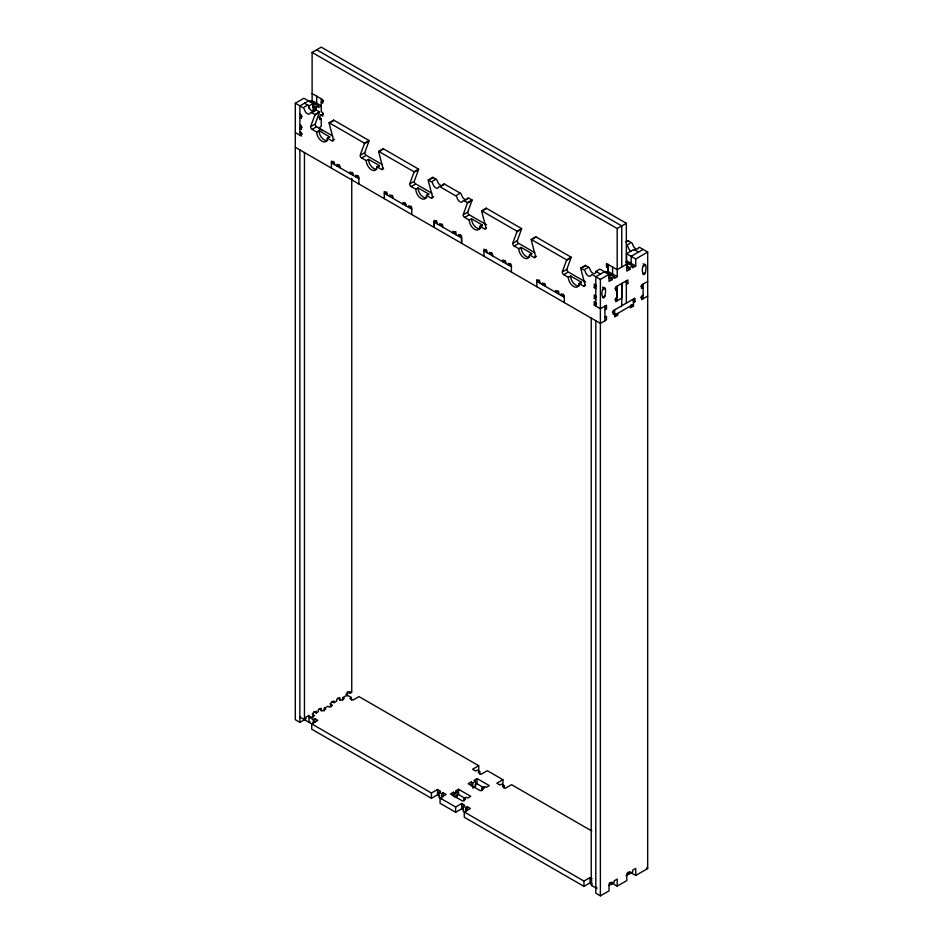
<?xml version="1.0" encoding="UTF-8"?>
<svg xmlns="http://www.w3.org/2000/svg" width="943" height="943" viewBox="0 0 943 943"><rect width="100%" height="100%" fill="white"/><g stroke="black" fill="none" stroke-linecap="round" stroke-linejoin="round"><path stroke-width="1.41" d="M436.562 220.721L434.122 222.124L434.122 227.404L434.122 220.367L437.163 222.124L437.163 223.892M608.035 271.938L608.035 267.906L606.502 267.022L606.502 263.51L617.182 269.663L628.097 263.368M617.182 286.106L617.182 300.782L614.812 299.414M621.767 305.78L621.767 283.466L621.767 298.141L615.661 301.666L615.661 298.141L617.182 297.257L617.182 289.631L614.895 288.31M621.767 267.022L621.767 225.931L316.683 49.79M626.341 303.139L626.341 280.825M626.341 264.382L626.341 223.291L321.257 47.15L312.109 52.431L312.109 100.583L321.257 105.864L318.215 107.62L318.215 105.864L309.056 100.583M304.247 107.078L307.677 105.086A2.157 1.249 60 0 1 308.903 106.512L309.54 108.268A4.314 2.487 60 0 0 314.432 111.097L315.08 110.072A2.157 1.249 60 0 1 316.306 110.072L319.524 111.934L314.95 114.575A2.169 1.249 60 0 1 314.879 115.034L310.589 126.727A2.157 1.249 60 0 0 312.109 129.38L316.683 132.02A7.556 4.361 60 0 0 322.023 141.261A7.556 4.361 60 0 0 327.362 138.185L329.649 136.865L318.97 130.7L316.683 132.02M311.155 126.397L315.162 124.087L319.453 112.394A2.169 1.249 60 0 0 319.524 111.934M327.362 138.185L331.936 140.825A2.157 1.249 60 0 0 333.468 139.941L329.166 123.285A2.169 1.249 60 0 1 329.107 122.743L333.681 120.103L369.067 140.542L364.493 143.183A2.157 1.249 60 0 1 364.434 143.642L360.132 155.336A2.157 1.249 60 0 0 361.664 157.988L366.238 160.628A7.556 4.361 60 0 0 371.577 169.87A7.556 4.361 60 0 0 376.917 166.793L379.204 165.473L368.524 159.308L366.238 160.628M360.709 155.006L364.717 152.695L369.008 141.002A2.157 1.249 60 0 0 369.067 140.542M376.917 166.793L381.491 169.434A2.157 1.249 60 0 0 383.011 168.549L378.721 151.894A2.169 1.249 60 0 1 378.662 151.352L383.235 148.711L418.621 169.139L414.048 171.791A2.169 1.249 60 0 1 413.977 172.251L409.686 183.944A2.157 1.249 60 0 0 411.207 186.584L415.792 189.237A7.556 4.361 60 0 0 421.12 198.478A7.556 4.361 60 0 0 426.46 195.401L428.747 194.069L418.079 187.905L415.792 189.237M410.252 183.614L414.26 181.304L418.562 169.61A2.169 1.249 60 0 0 418.621 169.139M442.762 185.182L443.41 184.168A2.157 1.249 60 0 1 444.624 184.156L460.219 193.162A2.157 1.249 60 0 1 461.433 194.576L462.082 196.344A4.314 2.487 60 0 0 466.974 199.162L467.622 198.148A2.157 1.249 60 0 1 468.848 198.136L472.066 199.999L467.48 202.639A2.169 1.249 60 0 1 467.422 203.11L463.119 214.804A2.157 1.249 60 0 0 464.651 217.444L469.225 220.084A7.556 4.361 60 0 0 474.565 229.326A7.556 4.361 60 0 0 479.904 226.249L482.191 224.929L471.512 218.764L469.225 220.084M463.697 214.474L467.704 212.163L471.995 200.47A2.169 1.249 60 0 0 472.066 199.999M479.904 226.249L484.478 228.89A2.157 1.249 60 0 0 486.01 228.006L481.708 211.362A2.169 1.249 60 0 1 481.649 210.819L486.223 208.167L521.609 228.607L517.035 231.247A2.169 1.249 60 0 1 516.976 231.719L512.674 243.412A2.157 1.249 60 0 0 514.194 246.052L518.78 248.693A7.556 4.361 60 0 0 524.119 257.934A7.556 4.361 60 0 0 529.459 254.858L531.746 253.537L521.066 247.372L518.78 248.693M513.251 243.082L517.247 240.771L521.55 229.066A2.169 1.249 60 0 0 521.609 228.607M529.459 254.858L534.033 257.498A2.157 1.249 60 0 0 535.553 256.614L531.263 239.958A2.169 1.249 60 0 1 531.192 239.428L535.765 236.776L571.163 257.215L566.59 259.855A2.169 1.249 60 0 1 566.519 260.327L562.228 272.02A2.157 1.249 60 0 0 563.749 274.661L568.323 277.301A7.556 4.361 60 0 0 573.662 286.542A7.556 4.361 60 0 0 579.002 283.466L581.289 282.146L570.609 275.981L568.323 277.301M562.794 271.69L566.802 269.368L571.093 257.675A2.169 1.249 60 0 0 571.163 257.215M604.982 271.431L614.141 276.712L614.141 278.48L617.182 276.712L617.182 228.571L626.341 223.291M310.082 721.749L309.033 722.362L309.033 715.313L305.98 717.069L305.98 718.837L299.886 722.362L295.3 719.709L295.3 103.235L303.952 98.237L313.1 103.53L313.1 110.567L316.153 108.81L316.153 107.054L318.215 105.864M308.526 100.889L299.886 105.875L299.886 135.226L302.326 133.823M310.07 101.75L312.109 100.583M304.459 103.235L309.08 105.852L313.1 103.53M314.656 104.39L316.683 103.223L316.683 96.174M323.543 101.019L321.257 102.339L322.789 103.223L322.789 99.699L312.109 93.534M302.173 116.295L299.886 117.616L301.406 118.5L301.406 114.975L299.886 114.091M295.3 103.235L303.104 107.738A2.157 1.249 60 0 1 304.318 109.152L304.966 110.92A4.314 2.487 60 0 0 309.858 113.738L310.506 112.712A2.157 1.249 60 0 1 311.732 112.712L315.162 110.732M314.879 115.034L318.31 113.054M323.296 114.079L319.736 116.142L319.736 119.655L321.257 118.783L321.257 126.409L319.736 127.293L319.736 129.639M302.173 127.164L299.886 128.484L301.406 129.356L301.406 125.843L299.886 124.959M312.109 129.38L316.117 127.057M331.453 121.965L333.751 120.645A2.169 1.249 60 0 1 333.681 120.103M332.514 140.495L334.517 139.34M364.434 143.642L367.864 141.662M333.857 161.406L331.417 162.821L358.87 178.675M339.291 164.73L337.005 166.051L337.005 164.294L340.046 166.051L340.046 167.819M361.664 157.988L365.66 155.666M379.864 151.234L382.151 149.913M352.505 172.369L350.218 173.689L350.218 171.921L353.271 173.689L353.271 175.445M358.104 175.598L355.817 176.919L355.817 175.15L358.859 176.919L358.859 183.968M382.068 169.103L383.589 168.219M413.977 172.251L417.419 170.27M386.736 191.936L384.296 193.35L411.761 209.205M392.17 195.26L389.883 196.58L389.883 194.824L392.936 196.58L392.936 198.348M411.207 186.584L415.215 184.274M426.46 195.401L431.045 198.042A2.157 1.249 60 0 0 432.566 197.158L428.275 180.502A2.169 1.249 60 0 1 428.205 179.96L432.778 177.319L435.996 179.182A2.157 1.249 60 0 1 437.222 180.596L437.87 182.364A4.314 2.487 60 0 0 442.078 185.559M429.419 179.842L432.849 177.862M432.566 181.162L435.996 179.182M405.384 202.898L403.097 204.218L403.097 202.462L406.15 204.218L406.15 205.975M441.194 186.136L444.624 184.156M410.983 206.128L408.696 207.448L408.696 205.68L411.749 207.448L411.749 214.497M431.611 197.712L433.615 196.557M456.777 195.142L460.219 193.162M428.205 179.96L431.423 181.822A2.157 1.249 60 0 1 432.648 183.237L433.285 185.005A4.314 2.487 60 0 0 438.189 187.822L438.825 186.808A2.157 1.249 60 0 1 440.051 186.797L455.634 195.802A2.157 1.249 60 0 1 456.86 197.217L457.508 198.985A4.314 2.487 60 0 0 462.4 201.802L463.048 200.788A2.157 1.249 60 0 1 464.262 200.776L467.704 198.796M467.422 203.11L470.852 201.13M441.996 224.033L439.709 225.353L439.709 223.597L442.762 225.353L442.762 227.11M464.651 217.444L468.659 215.134M482.851 210.69L485.138 209.37M460.809 234.89L458.522 236.221L458.522 234.453L461.575 236.221L461.575 243.259L461.575 237.978L434.122 222.124M485.056 228.56L486.199 227.9M486.399 249.482L483.959 250.885L511.412 266.739M516.976 231.719L520.406 229.727M491.822 252.807L489.535 254.127L489.535 252.359L492.588 254.127L492.588 255.883M514.194 246.052L518.202 243.742M532.406 239.298L534.693 237.978M505.047 260.433L502.76 261.753L502.76 259.997L505.813 261.753L505.813 263.521M510.646 263.663L508.348 264.983L508.348 263.227L511.401 264.983L511.401 272.032M534.598 257.168L536.319 256.178M566.519 260.327L569.949 258.335M539.278 280.012L536.838 281.415L564.291 297.269M544.712 283.336L542.414 284.656L542.414 282.888L545.467 284.656L545.467 286.413M563.749 274.661L567.757 272.35M579.002 283.466L583.576 286.106A2.157 1.249 60 0 0 585.108 285.222L580.805 268.566A2.169 1.249 60 0 1 580.747 268.024L585.32 265.384L588.538 267.246A2.157 1.249 60 0 1 589.764 268.661L590.401 270.429A4.314 2.487 60 0 0 595.304 273.258L595.941 272.232A2.157 1.249 60 0 1 597.167 272.232M625.763 242.033L628.05 240.713L631.268 242.575A2.157 1.249 60 0 1 632.494 243.989L633.142 245.758A4.314 2.487 60 0 0 638.034 248.587L638.682 247.561A2.157 1.249 60 0 1 639.896 247.549L647.676 252.064L647.676 868.55L635.723 875.446L630.007 872.145M583.092 267.246L585.379 265.926A2.169 1.249 60 0 1 585.32 265.384M585.108 269.226L588.538 267.246M630.124 243.235L626.694 245.215A2.157 1.249 60 0 1 627.92 246.63L628.568 248.398A4.314 2.487 60 0 0 631.008 251.227M626.565 253.679L635.723 258.971L635.723 266.009L626.565 260.728L626.565 253.679L633.991 249.4L638.564 252.04M606.502 267.022L608.801 265.702M563.525 294.192L561.238 295.513L561.238 293.756L564.279 295.513L564.279 302.562M604.451 271.737L595.811 276.723L595.811 306.086M643.114 249.412L631.15 256.319L631.15 263.368L629.111 264.547M605.995 272.598L608.035 271.431L617.182 276.712M584.153 285.776L585.297 285.116M580.747 268.024L583.965 269.887A2.157 1.249 60 0 1 585.19 271.301L585.827 273.069A4.314 2.487 60 0 0 590.719 275.898L591.367 274.873A2.157 1.249 60 0 1 592.593 274.873L600.385 279.364L609.025 274.378L609.025 281.427L612.078 279.658L612.078 277.902L608.648 275.922M635.723 258.971L647.676 252.064M610.581 275.25L612.608 274.071L612.608 267.022M595.811 284.951L594.279 284.067L594.279 287.591L596.565 286.271M612.078 277.902L614.141 276.712M626.447 265.643L629.877 267.623L632.67 266.009L632.67 267.777L635.723 266.009M629.877 267.623L629.877 269.392L626.824 271.148L626.824 264.099M602.671 289.796L604.958 288.464L602.518 287.061M643.114 266.445L645.401 265.113L643.114 263.792M595.811 295.807L594.279 294.923L594.279 298.448L596.565 297.128M602.671 297.128L604.958 295.807C607.893 281.45 599.347 289.018 602.671 297.128A1.615 0.931 -60 0 0 603.815 297.788A1.615 0.931 -60 0 0 604.958 295.807M643.114 273.776L645.401 272.456C648.289 258.111 639.778 265.702 643.091 273.788A1.615 0.931 -60 0 0 644.234 274.448A1.615 0.931 -60 0 0 645.377 272.468M617.182 289.631L615.661 290.515L615.661 286.99L627.861 279.941L627.861 283.466L626.341 284.35M595.811 302.562L594.279 301.677L594.279 305.202L596.565 303.882M647.7 281.415L641.57 284.951L641.57 288.464L643.091 287.591L640.804 286.271M604.958 309.61L606.49 308.726L606.49 305.202L600.385 308.726L594.279 305.202M604.958 317.237L606.49 316.353L606.49 319.877L600.385 323.402L295.3 147.273M643.091 295.218L641.57 296.102L641.57 299.626L647.7 296.09M633.448 302.55L634.969 301.677L634.969 298.153L613.103 310.777L613.103 314.29L614.636 313.418L612.349 312.098M614.636 315.174L633.448 304.318M617.689 313.418L617.689 315.174L614.636 316.942L614.636 309.893M633.448 299.025L633.448 306.074L630.395 307.842L630.395 306.074M347.165 693.294L350.218 691.537L350.218 693.294L347.932 691.973M313.866 711.647L316.153 712.967L318.215 711.776L318.215 710.02L321.257 708.252L321.257 711.069M324.309 710.892L324.309 708.252L327.846 706.213L329.378 707.097L332.419 705.329L329.979 703.926M331.665 701.368L333.952 702.688L336.745 701.073L336.745 699.317L339.798 697.549L339.798 700.366M342.851 700.189L342.851 697.549L347.165 695.062M350.218 693.294L351.751 692.41L351.751 178.286M312.192 714.193L314.632 715.607L311.579 717.364L310.047 716.491L309.033 717.069L313.253 719.509L314.785 718.625L317.826 720.393L311.732 723.918L311.732 729.198L431.423 798.297L437.528 794.784L439.556 795.951M351.385 700.13L351.385 697.49L349.865 698.374L352.918 700.13L359.012 696.606L478.714 765.716L478.714 770.997M299.886 717.069L431.423 793.016L437.528 789.491L440.57 791.26L439.049 792.132L439.049 797.424M478.714 765.716L472.608 769.24L475.661 770.997L477.182 770.125L479.716 771.574L479.716 774.227M439.049 792.132L441.572 793.593L443.104 792.709L446.157 794.477L440.051 798.002L440.051 803.283L455.634 812.277L461.74 808.764L463.779 809.931M479.716 771.574L478.184 772.458L481.236 774.215L487.342 770.702L502.925 779.696L502.925 784.977M457.025 797.2L457.025 791.92L454.962 793.11L453.442 792.226L450.389 793.982L462.589 801.031L465.642 799.275L464.121 798.391L464.121 801.031M464.121 798.391L466.172 797.2L467.693 798.084L470.746 796.316L458.546 789.279L455.493 791.036L457.025 791.92M472.761 788.112L475.555 786.497L475.555 781.217L472.761 782.831L471.229 781.947L468.188 783.716L480.388 790.753L483.441 788.996L481.908 788.112L481.908 790.753M481.908 788.112L484.714 786.497L486.234 787.381L489.287 785.613L477.087 778.576L474.034 780.332L475.555 781.217M456.506 795.739L458.546 794.56L464.651 798.084M475.048 785.036L477.087 783.857L484.407 788.089M440.051 798.002L455.634 806.996L461.74 803.471L464.793 805.239L463.261 806.112L463.261 811.404M502.925 779.696L496.82 783.22L499.873 784.977L501.405 784.105L503.927 785.554L503.927 788.207M463.261 806.112L465.795 807.573L467.315 806.701L470.368 808.457L464.262 811.982L464.262 817.263L583.965 886.373L590.059 882.848L592.098 884.015M503.927 785.554L502.407 786.438L505.448 788.207L511.554 784.682L591.78 830.995M464.262 811.982L583.965 881.08L590.059 877.568L592.098 878.735M595.811 887.929L596.848 887.316M609.119 885.524L614.141 882.624L614.141 880.868L617.182 879.1L617.182 886.149L626.824 880.585L626.824 873.536L629.877 871.78L629.877 873.536L627.59 872.216M626.058 875.741L632.67 871.921L632.67 870.165L635.723 868.397L635.723 875.446M595.811 320.761L595.811 893.21L600.385 895.85L609.025 890.864L609.025 883.815L612.078 882.047L612.078 883.815L609.791 882.495M617.217 228.548L312.109 52.431M625.81 262.048L632.67 266.009M626.447 267.411L629.877 269.392M625.574 282.146L627.861 283.466M609.025 274.378L599.878 269.097L595.858 271.419L600.432 274.059M312.722 105.074L316.153 107.054M312.722 106.83L316.153 108.81M608.648 277.678L612.078 279.658M640.627 297.293L643.114 298.731L643.114 284.055M320.408 114.763L322.789 116.142L322.789 112.618L321.257 111.734L321.257 98.815M311.732 112.712L314.95 114.575M329.107 122.743L364.493 143.183M378.662 151.352L414.048 171.791M464.262 200.776L467.48 202.639M481.649 210.819L517.035 231.247M531.192 239.428L566.59 259.855M318.97 117.462L321.257 118.783M632.682 300.357L634.969 301.677M631.162 304.754L633.448 306.074M332.796 136.04L316.683 126.727A2.157 1.249 60 0 1 315.162 124.087M382.351 164.648L366.238 155.336A2.157 1.249 60 0 1 364.717 152.695M431.894 193.244L415.792 183.944A2.157 1.249 60 0 1 414.26 181.304M486.576 224.823L469.225 214.804A2.157 1.249 60 0 1 467.704 212.163M534.893 252.712L518.78 243.412A2.157 1.249 60 0 1 517.247 240.771M585.674 282.028L568.323 272.02A2.157 1.249 60 0 1 566.802 269.368M319.229 128.755L322.789 130.818M594.279 287.591L595.811 288.464M594.279 298.448L595.811 299.332M299.886 131.714L301.406 132.586L301.406 136.11L295.3 132.586M605.724 308.278L606.49 308.726M615.39 313.854L617.689 315.174M346.022 694.39L351.385 697.49M646.533 867.89L647.676 868.55M342.851 697.549L344.372 698.433L341.319 700.189L337.665 698.079M324.309 708.252L325.842 709.136L322.789 710.892L319.123 708.782M612.608 883.508L617.182 886.149M596.954 888.589L591.237 885.277L591.237 318.121M608.035 264.382L608.035 271.431M604.958 306.086L604.958 320.761M600.385 279.364L600.385 895.85M591.591 880.208L591.591 885.489M590.059 877.568L590.059 882.848M583.965 881.08L583.965 886.373M558.692 294.051L558.692 292.283L555.639 290.527L555.639 292.283L557.926 290.963A1.615 0.931 0 0 0 558.751 291.21M539.879 283.183L539.879 281.427L536.826 279.658L536.826 286.707M487.001 252.653L487.001 250.897L483.948 249.129L483.948 256.178M477.087 778.576L477.087 783.857M472.761 782.831L472.761 786.792M471.229 781.947L471.229 785.908M467.315 806.701L467.315 810.662M465.795 807.573L465.795 811.534M461.74 803.471L461.74 808.764M458.546 789.279L458.546 794.56M455.976 234.748L455.976 232.992L452.935 231.224L452.935 232.992L455.221 231.672A1.615 0.931 0 0 0 456.035 231.919M455.634 806.996L455.634 812.277M454.962 793.11L454.962 797.071M453.442 792.226L453.442 796.187M443.104 792.709L443.104 796.682M441.572 793.593L441.572 798.874M437.528 789.491L437.528 794.784M431.423 793.016L431.423 798.297M387.337 195.118L387.337 193.35L384.284 191.594L384.284 198.643M347.165 692.115L347.165 696.111M334.459 164.589L334.459 162.821L331.406 161.064L331.406 168.113M333.952 702.688L333.952 700.932L330.899 702.688L330.899 706.92M316.153 712.967L316.153 711.199L313.1 712.967L313.1 717.187M314.785 718.625L314.785 722.586M313.253 719.509L313.253 723.47M309.08 105.852L309.08 108.74M304.459 152.554L304.459 719.709M299.886 149.913L299.886 722.362M579.32 285.788A7.556 4.361 60 0 1 573.662 283.301A7.556 4.361 60 0 1 570.609 275.981M581.289 282.146A7.556 4.361 60 0 1 581.206 283.218M535.813 237.188A2.169 1.249 60 0 1 535.765 236.776M529.329 257.298A7.556 4.361 60 0 1 523.86 254.41A7.556 4.361 60 0 1 521.066 247.372M531.746 253.537A7.556 4.361 60 0 1 531.722 254.08M486.282 208.709A2.169 1.249 60 0 1 486.223 208.167M480.624 228.383A7.556 4.361 60 0 1 479.775 228.689M479.303 228.736A7.556 4.361 60 0 1 471.512 218.764M482.191 224.929A7.556 4.361 60 0 1 482.097 226.002M432.813 177.72A2.169 1.249 60 0 1 432.778 177.319M426.778 197.724A7.556 4.361 60 0 1 421.12 195.236A7.556 4.361 60 0 1 418.079 187.905M428.747 194.069A7.556 4.361 60 0 1 428.735 194.612M383.294 149.253A2.169 1.249 60 0 1 383.235 148.711M376.787 169.233A7.556 4.361 60 0 1 371.318 166.345A7.556 4.361 60 0 1 368.524 159.308M379.204 165.473A7.556 4.361 60 0 1 379.11 166.534M327.681 140.507A7.556 4.361 60 0 1 322.023 138.02A7.556 4.361 60 0 1 318.97 130.7M329.649 136.865A7.556 4.361 60 0 1 329.626 137.407M634.097 250.201A2.157 1.249 60 0 1 635.323 250.201M628.121 241.255A2.169 1.249 60 0 1 628.05 240.713"/></g></svg>
